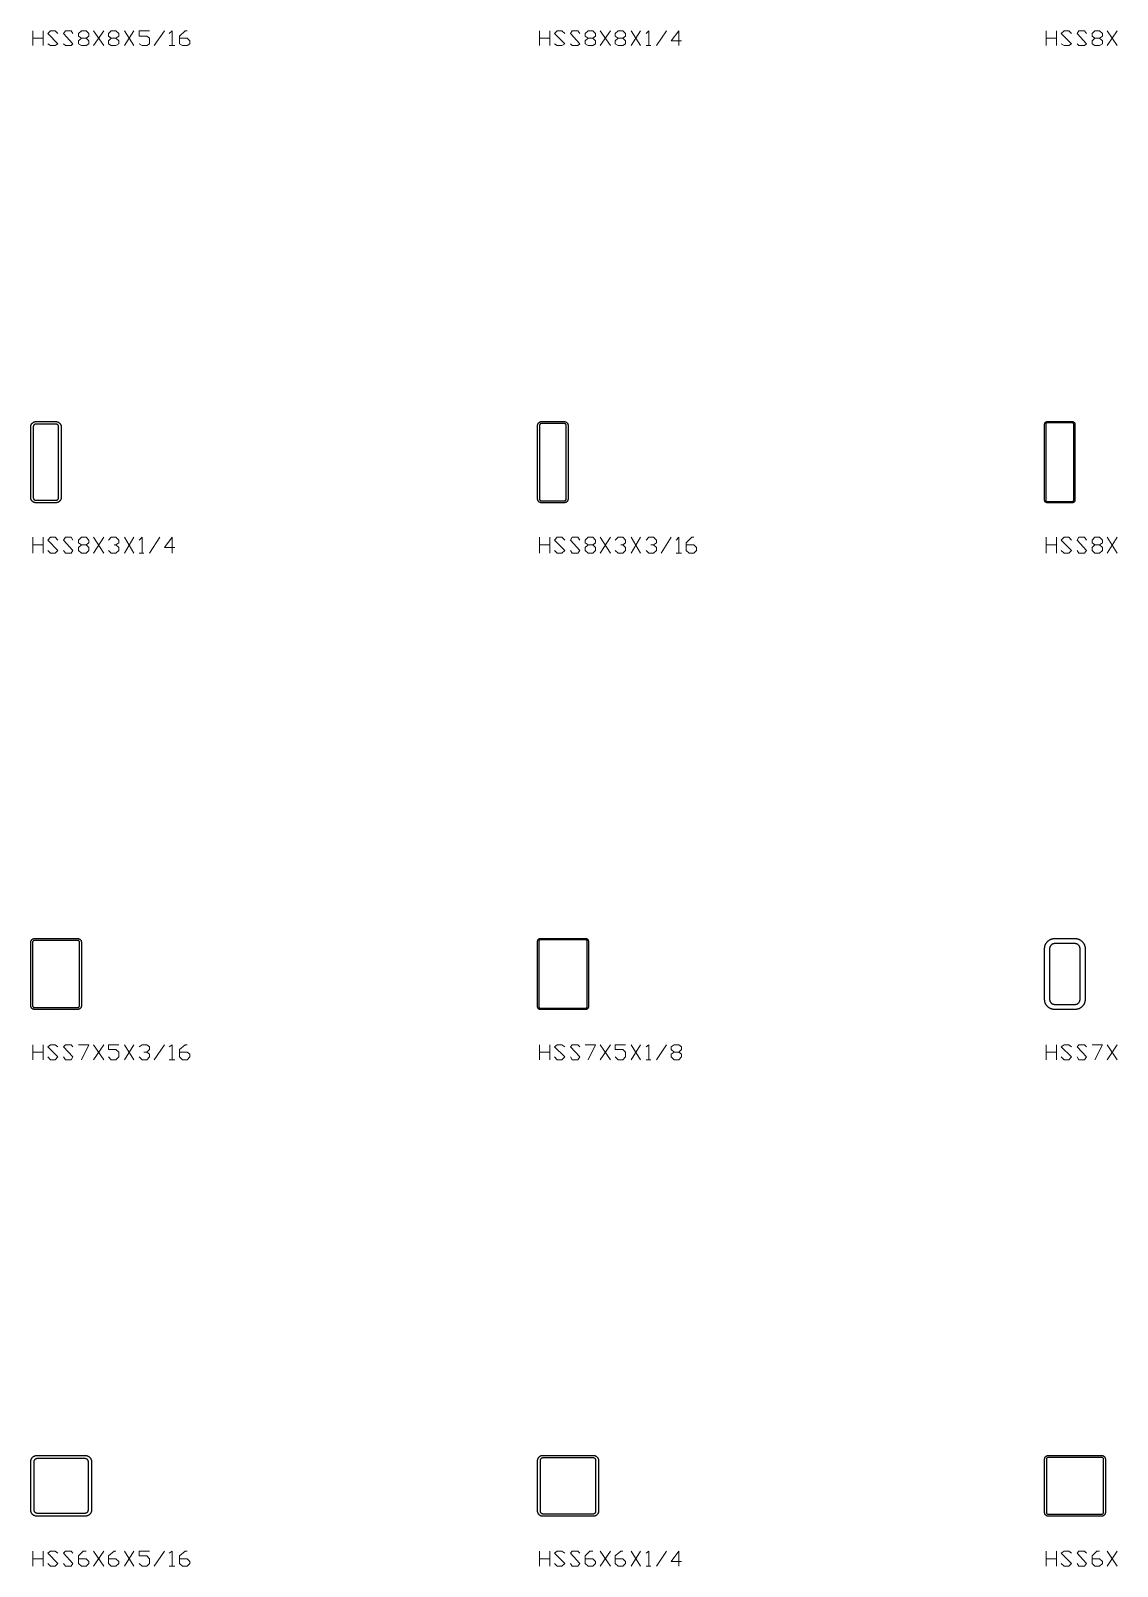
# Model space of a CAD drawing. Header units: inches. Extents: x 0 to 975, y -1305 to 34.
# Drawn here: x 0 to 107.2, y -954.9 to -803.4 of the extents above; entities that cross this region are included whole.
import ezdxf

# ---------------------------------------------------------------- set-up
doc = ezdxf.new("R2010")
doc.units = ezdxf.units.IN
doc.header["$MEASUREMENT"] = 0
doc.layers.add('AISC_STEEL', color=7, linetype='Continuous')

msp = doc.modelspace()

# ---------------------------------------------------------------- linework, layer by layer
at = {"color": 3, "lineweight": 0}
for p, q in [((0.2, -804.9), (0.2, -803.43)), ((0.2, -804.16), (1.22, -804.16)), ((1.22, -803.43), (1.22, -804.9)), ((6.19, -803.43), (7.21, -804.9)), ((6.19, -804.9), (7.21, -803.43)), ((9.24, -803.43), (10.16, -804.9)), ((9.24, -804.9), (10.16, -803.43)), ((12.19, -804.9), (13.2, -803.43)), ((50.18, -804.9), (50.18, -803.43)), ((50.18, -804.16), (51.2, -804.16)), ((51.2, -803.43), (51.2, -804.9)), ((56.18, -803.43), (57.19, -804.9)), ((56.18, -804.9), (57.19, -803.43)), ((59.22, -803.43), (60.14, -804.9)), ((59.22, -804.9), (60.14, -803.43)), ((61.71, -804.9), (62.72, -803.43)), ((100.16, -804.9), (100.16, -803.43)), ((100.16, -804.16), (101.18, -804.16)), ((101.18, -803.43), (101.18, -804.9)), ((106.16, -803.43), (107.17, -804.9)), ((106.16, -804.9), (107.17, -803.43)), ((13.66, -804.9), (14.22, -804.9)), ((60.69, -804.9), (61.16, -804.9)), ((0.2, -854.98), (0.2, -853.41)), ((0.2, -854.15), (1.22, -854.15)), ((1.22, -853.41), (1.22, -854.98)), ((6.19, -853.41), (7.21, -854.98)), ((6.19, -854.98), (7.21, -853.41)), ((9.24, -853.41), (10.16, -854.98)), ((9.24, -854.98), (10.16, -853.41)), ((11.73, -854.98), (12.74, -853.41)), ((50.18, -854.98), (50.18, -853.41)), ((50.18, -854.15), (51.2, -854.15)), ((51.2, -853.41), (51.2, -854.98)), ((56.18, -853.41), (57.19, -854.98)), ((56.18, -854.98), (57.19, -853.41)), ((59.22, -853.41), (60.14, -854.98)), ((59.22, -854.98), (60.14, -853.41)), ((62.17, -854.98), (63.18, -853.41)), ((100.16, -854.98), (100.16, -853.41)), ((100.16, -854.15), (101.18, -854.15)), ((101.18, -853.41), (101.18, -854.98)), ((106.16, -853.41), (107.17, -854.98)), ((106.16, -854.98), (107.17, -853.41)), ((10.71, -854.98), (11.17, -854.98)), ((63.65, -854.98), (64.2, -854.98)), ((0.2, -904.96), (0.2, -903.48)), ((0.2, -904.22), (1.22, -904.22)), ((1.22, -903.48), (1.22, -904.96)), ((6.19, -903.48), (7.21, -904.96)), ((6.19, -904.96), (7.21, -903.48)), ((9.24, -903.48), (10.16, -904.96)), ((9.24, -904.96), (10.16, -903.48)), ((12.19, -904.96), (13.2, -903.48)), ((50.18, -904.96), (50.18, -903.48)), ((50.18, -904.22), (51.2, -904.22)), ((51.2, -903.48), (51.2, -904.96)), ((56.18, -903.48), (57.19, -904.96)), ((56.18, -904.96), (57.19, -903.48)), ((59.22, -903.48), (60.14, -904.96)), ((59.22, -904.96), (60.14, -903.48)), ((61.71, -904.96), (62.72, -903.48)), ((100.16, -904.96), (100.16, -903.48)), ((100.16, -904.22), (101.18, -904.22)), ((101.18, -903.48), (101.18, -904.96)), ((106.16, -903.48), (107.17, -904.96)), ((106.16, -904.96), (107.17, -903.48)), ((13.66, -904.96), (14.22, -904.96)), ((60.69, -904.96), (61.16, -904.96)), ((0.2, -954.94), (0.2, -953.46)), ((0.2, -954.2), (1.22, -954.2)), ((1.22, -953.46), (1.22, -954.94)), ((6.19, -953.46), (7.21, -954.94)), ((6.19, -954.94), (7.21, -953.46)), ((9.24, -953.46), (10.16, -954.94)), ((9.24, -954.94), (10.16, -953.46)), ((12.19, -954.94), (13.2, -953.46)), ((50.18, -954.94), (50.18, -953.46)), ((50.18, -954.2), (51.2, -954.2)), ((51.2, -953.46), (51.2, -954.94)), ((56.18, -953.46), (57.19, -954.94)), ((56.18, -954.94), (57.19, -953.46)), ((59.22, -953.46), (60.14, -954.94)), ((59.22, -954.94), (60.14, -953.46)), ((61.71, -954.94), (62.72, -953.46)), ((100.16, -954.94), (100.16, -953.46)), ((100.16, -954.2), (101.18, -954.2)), ((101.18, -953.46), (101.18, -954.94)), ((106.16, -953.46), (107.17, -954.94)), ((106.16, -954.94), (107.17, -953.46)), ((13.66, -954.94), (14.22, -954.94)), ((60.69, -954.94), (61.16, -954.94))]:
    msp.add_line(p, q, dxfattribs=at)
for points in [[(1.68, -804.72), (1.95, -804.9), (2.41, -804.9), (2.69, -804.72), (1.68, -803.7), (1.95, -803.43), (2.41, -803.43), (2.69, -803.7)], [(3.24, -804.72), (3.43, -804.9), (3.98, -804.9), (4.17, -804.72), (3.24, -803.7), (3.43, -803.43), (3.98, -803.43), (4.17, -803.7)], [(5.46, -804.16), (5.73, -804.44), (5.73, -804.72), (5.46, -804.9), (5, -804.9), (4.72, -804.72), (4.72, -804.44), (5, -804.16), (5.46, -804.16), (5.73, -803.98), (5.73, -803.7), (5.46, -803.43), (5, -803.43), (4.72, -803.7), (4.72, -803.98), (5, -804.16)], [(8.41, -804.16), (8.68, -804.44), (8.68, -804.72), (8.41, -804.9), (7.95, -804.9), (7.67, -804.72), (7.67, -804.44), (7.95, -804.16), (8.41, -804.16), (8.68, -803.98), (8.68, -803.7), (8.41, -803.43), (7.95, -803.43), (7.67, -803.7), (7.67, -803.98), (7.95, -804.16)], [(10.71, -804.72), (10.99, -804.9), (11.45, -804.9), (11.73, -804.72), (11.73, -804.16), (11.45, -803.98), (10.71, -803.98), (10.71, -803.43), (11.73, -803.43)], [(13.66, -803.7), (13.94, -803.43), (13.94, -804.9)], [(14.68, -804.16), (15.42, -804.16), (15.69, -804.44), (15.69, -804.72), (15.42, -804.9), (14.96, -804.9), (14.68, -804.72), (14.68, -803.98), (15.23, -803.43), (15.42, -803.43)], [(51.66, -804.72), (51.93, -804.9), (52.4, -804.9), (52.67, -804.72), (51.66, -803.7), (51.93, -803.43), (52.4, -803.43), (52.67, -803.7)], [(53.23, -804.72), (53.41, -804.9), (53.96, -804.9), (54.15, -804.72), (53.23, -803.7), (53.41, -803.43), (53.96, -803.43), (54.15, -803.7)], [(55.44, -804.16), (55.72, -804.44), (55.72, -804.72), (55.44, -804.9), (54.98, -804.9), (54.7, -804.72), (54.7, -804.44), (54.98, -804.16), (55.44, -804.16), (55.72, -803.98), (55.72, -803.7), (55.44, -803.43), (54.98, -803.43), (54.7, -803.7), (54.7, -803.98), (54.98, -804.16)], [(58.39, -804.16), (58.67, -804.44), (58.67, -804.72), (58.39, -804.9), (57.93, -804.9), (57.65, -804.72), (57.65, -804.44), (57.93, -804.16), (58.39, -804.16), (58.67, -803.98), (58.67, -803.7), (58.39, -803.43), (57.93, -803.43), (57.65, -803.7), (57.65, -803.98), (57.93, -804.16)], [(60.69, -803.7), (60.97, -803.43), (60.97, -804.9)], [(64.2, -804.44), (63.18, -804.44), (63.92, -803.43), (63.92, -804.9)], [(101.64, -804.72), (101.92, -804.9), (102.38, -804.9), (102.65, -804.72), (101.64, -803.7), (101.92, -803.43), (102.38, -803.43), (102.65, -803.7)], [(103.21, -804.72), (103.39, -804.9), (103.94, -804.9), (104.13, -804.72), (103.21, -803.7), (103.39, -803.43), (103.94, -803.43), (104.13, -803.7)], [(105.42, -804.16), (105.7, -804.44), (105.7, -804.72), (105.42, -804.9), (104.96, -804.9), (104.68, -804.72), (104.68, -804.44), (104.96, -804.16), (105.42, -804.16), (105.7, -803.98), (105.7, -803.7), (105.42, -803.43), (104.96, -803.43), (104.68, -803.7), (104.68, -803.98), (104.96, -804.16)], [(1.68, -854.7), (1.95, -854.98), (2.41, -854.98), (2.69, -854.7), (1.68, -853.68), (1.95, -853.41), (2.41, -853.41), (2.69, -853.68)], [(3.24, -854.7), (3.43, -854.98), (3.98, -854.98), (4.17, -854.7), (3.24, -853.68), (3.43, -853.41), (3.98, -853.41), (4.17, -853.68)], [(5.46, -854.15), (5.73, -854.42), (5.73, -854.7), (5.46, -854.98), (5, -854.98), (4.72, -854.7), (4.72, -854.42), (5, -854.15), (5.46, -854.15), (5.73, -853.96), (5.73, -853.68), (5.46, -853.41), (5, -853.41), (4.72, -853.68), (4.72, -853.96), (5, -854.15)], [(7.67, -853.68), (7.95, -853.41), (8.41, -853.41), (8.68, -853.68), (8.68, -853.96), (8.41, -854.15), (8.22, -854.15)], [(8.41, -854.15), (8.68, -854.42), (8.68, -854.7), (8.41, -854.98), (7.95, -854.98), (7.67, -854.7)], [(10.71, -853.68), (10.99, -853.41), (10.99, -854.98)], [(14.22, -854.42), (13.2, -854.42), (13.94, -853.41), (13.94, -854.98)], [(51.66, -854.7), (51.93, -854.98), (52.4, -854.98), (52.67, -854.7), (51.66, -853.68), (51.93, -853.41), (52.4, -853.41), (52.67, -853.68)], [(53.23, -854.7), (53.41, -854.98), (53.96, -854.98), (54.15, -854.7), (53.23, -853.68), (53.41, -853.41), (53.96, -853.41), (54.15, -853.68)], [(55.44, -854.15), (55.72, -854.42), (55.72, -854.7), (55.44, -854.98), (54.98, -854.98), (54.7, -854.7), (54.7, -854.42), (54.98, -854.15), (55.44, -854.15), (55.72, -853.96), (55.72, -853.68), (55.44, -853.41), (54.98, -853.41), (54.7, -853.68), (54.7, -853.96), (54.98, -854.15)], [(57.65, -853.68), (57.93, -853.41), (58.39, -853.41), (58.67, -853.68), (58.67, -853.96), (58.39, -854.15), (58.2, -854.15)], [(58.39, -854.15), (58.67, -854.42), (58.67, -854.7), (58.39, -854.98), (57.93, -854.98), (57.65, -854.7)], [(60.69, -853.68), (60.97, -853.41), (61.43, -853.41), (61.71, -853.68), (61.71, -853.96), (61.43, -854.15), (61.16, -854.15)], [(61.43, -854.15), (61.71, -854.42), (61.71, -854.7), (61.43, -854.98), (60.97, -854.98), (60.69, -854.7)], [(63.65, -853.68), (63.92, -853.41), (63.92, -854.98)], [(64.66, -854.15), (65.4, -854.15), (65.67, -854.42), (65.67, -854.7), (65.4, -854.98), (64.94, -854.98), (64.66, -854.7), (64.66, -853.96), (65.21, -853.41), (65.4, -853.41)], [(101.64, -854.7), (101.92, -854.98), (102.38, -854.98), (102.65, -854.7), (101.64, -853.68), (101.92, -853.41), (102.38, -853.41), (102.65, -853.68)], [(103.21, -854.7), (103.39, -854.98), (103.94, -854.98), (104.13, -854.7), (103.21, -853.68), (103.39, -853.41), (103.94, -853.41), (104.13, -853.68)], [(105.42, -854.15), (105.7, -854.42), (105.7, -854.7), (105.42, -854.98), (104.96, -854.98), (104.68, -854.7), (104.68, -854.42), (104.96, -854.15), (105.42, -854.15), (105.7, -853.96), (105.7, -853.68), (105.42, -853.41), (104.96, -853.41), (104.68, -853.68), (104.68, -853.96), (104.96, -854.15)], [(1.68, -904.68), (1.95, -904.96), (2.41, -904.96), (2.69, -904.68), (1.68, -903.67), (1.95, -903.48), (2.41, -903.48), (2.69, -903.67)], [(3.24, -904.68), (3.43, -904.96), (3.98, -904.96), (4.17, -904.68), (3.24, -903.67), (3.43, -903.48), (3.98, -903.48), (4.17, -903.67)], [(4.72, -903.48), (5.73, -903.48), (5, -904.96)], [(7.67, -904.68), (7.95, -904.96), (8.41, -904.96), (8.68, -904.68), (8.68, -904.22), (8.41, -903.94), (7.67, -903.94), (7.67, -903.48), (8.68, -903.48)], [(10.71, -903.67), (10.99, -903.48), (11.45, -903.48), (11.73, -903.67), (11.73, -903.94), (11.45, -904.22), (11.17, -904.22)], [(11.45, -904.22), (11.73, -904.4), (11.73, -904.68), (11.45, -904.96), (10.99, -904.96), (10.71, -904.68)], [(13.66, -903.67), (13.94, -903.48), (13.94, -904.96)], [(14.68, -904.22), (15.42, -904.22), (15.69, -904.4), (15.69, -904.68), (15.42, -904.96), (14.96, -904.96), (14.68, -904.68), (14.68, -903.94), (15.23, -903.48), (15.42, -903.48)], [(51.66, -904.68), (51.93, -904.96), (52.4, -904.96), (52.67, -904.68), (51.66, -903.67), (51.93, -903.48), (52.4, -903.48), (52.67, -903.67)], [(53.23, -904.68), (53.41, -904.96), (53.96, -904.96), (54.15, -904.68), (53.23, -903.67), (53.41, -903.48), (53.96, -903.48), (54.15, -903.67)], [(54.7, -903.48), (55.72, -903.48), (54.98, -904.96)], [(57.65, -904.68), (57.93, -904.96), (58.39, -904.96), (58.67, -904.68), (58.67, -904.22), (58.39, -903.94), (57.65, -903.94), (57.65, -903.48), (58.67, -903.48)], [(60.69, -903.67), (60.97, -903.48), (60.97, -904.96)], [(63.92, -904.22), (64.2, -904.4), (64.2, -904.68), (63.92, -904.96), (63.46, -904.96), (63.18, -904.68), (63.18, -904.4), (63.46, -904.22), (63.92, -904.22), (64.2, -903.94), (64.2, -903.67), (63.92, -903.48), (63.46, -903.48), (63.18, -903.67), (63.18, -903.94), (63.46, -904.22)], [(101.64, -904.68), (101.92, -904.96), (102.38, -904.96), (102.65, -904.68), (101.64, -903.67), (101.92, -903.48), (102.38, -903.48), (102.65, -903.67)], [(103.21, -904.68), (103.39, -904.96), (103.94, -904.96), (104.13, -904.68), (103.21, -903.67), (103.39, -903.48), (103.94, -903.48), (104.13, -903.67)], [(104.68, -903.48), (105.7, -903.48), (104.96, -904.96)], [(1.68, -954.66), (1.95, -954.94), (2.41, -954.94), (2.69, -954.66), (1.68, -953.65), (1.95, -953.46), (2.41, -953.46), (2.69, -953.65)], [(3.24, -954.66), (3.43, -954.94), (3.98, -954.94), (4.17, -954.66), (3.24, -953.65), (3.43, -953.46), (3.98, -953.46), (4.17, -953.65)], [(4.72, -954.2), (5.46, -954.2), (5.73, -954.48), (5.73, -954.66), (5.46, -954.94), (5, -954.94), (4.72, -954.66), (4.72, -953.92), (5.18, -953.46), (5.46, -953.46)], [(7.67, -954.2), (8.41, -954.2), (8.68, -954.48), (8.68, -954.66), (8.41, -954.94), (7.95, -954.94), (7.67, -954.66), (7.67, -953.92), (8.22, -953.46), (8.41, -953.46)], [(10.71, -954.66), (10.99, -954.94), (11.45, -954.94), (11.73, -954.66), (11.73, -954.2), (11.45, -953.92), (10.71, -953.92), (10.71, -953.46), (11.73, -953.46)], [(13.66, -953.65), (13.94, -953.46), (13.94, -954.94)], [(14.68, -954.2), (15.42, -954.2), (15.69, -954.48), (15.69, -954.66), (15.42, -954.94), (14.96, -954.94), (14.68, -954.66), (14.68, -953.92), (15.23, -953.46), (15.42, -953.46)], [(51.66, -954.66), (51.93, -954.94), (52.4, -954.94), (52.67, -954.66), (51.66, -953.65), (51.93, -953.46), (52.4, -953.46), (52.67, -953.65)], [(53.23, -954.66), (53.41, -954.94), (53.96, -954.94), (54.15, -954.66), (53.23, -953.65), (53.41, -953.46), (53.96, -953.46), (54.15, -953.65)], [(54.7, -954.2), (55.44, -954.2), (55.72, -954.48), (55.72, -954.66), (55.44, -954.94), (54.98, -954.94), (54.7, -954.66), (54.7, -953.92), (55.16, -953.46), (55.44, -953.46)], [(57.65, -954.2), (58.39, -954.2), (58.67, -954.48), (58.67, -954.66), (58.39, -954.94), (57.93, -954.94), (57.65, -954.66), (57.65, -953.92), (58.2, -953.46), (58.39, -953.46)], [(60.69, -953.65), (60.97, -953.46), (60.97, -954.94)], [(64.2, -954.48), (63.18, -954.48), (63.92, -953.46), (63.92, -954.94)], [(101.64, -954.66), (101.92, -954.94), (102.38, -954.94), (102.65, -954.66), (101.64, -953.65), (101.92, -953.46), (102.38, -953.46), (102.65, -953.65)], [(103.21, -954.66), (103.39, -954.94), (103.94, -954.94), (104.13, -954.66), (103.21, -953.65), (103.39, -953.46), (103.94, -953.46), (104.13, -953.65)], [(104.68, -954.2), (105.42, -954.2), (105.7, -954.48), (105.7, -954.66), (105.42, -954.94), (104.96, -954.94), (104.68, -954.66), (104.68, -953.92), (105.14, -953.46), (105.42, -953.46)]]:
    msp.add_lwpolyline(points, dxfattribs=at)
at = {"layer": 'AISC_STEEL'}
for points in [[(2.5, -842), (2.53, -842), (2.56, -842), (2.59, -842.01), (2.62, -842.01), (2.64, -842.02), (2.67, -842.03), (2.7, -842.04), (2.72, -842.05), (2.75, -842.07), (2.77, -842.08), (2.8, -842.1), (2.82, -842.12), (2.84, -842.14), (2.86, -842.16), (2.88, -842.18), (2.9, -842.2), (2.92, -842.23), (2.93, -842.25), (2.95, -842.28), (2.96, -842.3), (2.97, -842.33), (2.98, -842.36), (2.99, -842.38), (2.99, -842.41), (3, -842.44), (3, -842.47), (3, -842.5), (3, -849.5), (3, -849.53), (3, -849.56), (2.99, -849.59), (2.99, -849.62), (2.98, -849.64), (2.97, -849.67), (2.96, -849.7), (2.95, -849.72), (2.93, -849.75), (2.92, -849.77), (2.9, -849.8), (2.88, -849.82), (2.86, -849.84), (2.84, -849.86), (2.82, -849.88), (2.8, -849.9), (2.77, -849.92), (2.75, -849.93), (2.72, -849.95), (2.7, -849.96), (2.67, -849.97), (2.64, -849.98), (2.62, -849.99), (2.59, -849.99), (2.56, -850), (2.53, -850), (2.5, -850), (0.5, -850), (0.47, -850), (0.44, -850), (0.41, -849.99), (0.38, -849.99), (0.36, -849.98), (0.33, -849.97), (0.3, -849.96), (0.28, -849.95), (0.25, -849.93), (0.23, -849.92), (0.2, -849.9), (0.18, -849.88), (0.16, -849.86), (0.14, -849.84), (0.12, -849.82), (0.1, -849.8), (0.08, -849.77), (0.07, -849.75), (0.05, -849.72), (0.04, -849.7), (0.03, -849.67), (0.02, -849.64), (0.01, -849.62), (0.01, -849.59), (0, -849.56), (0, -849.53), (0, -849.5), (0, -842.5), (0, -842.47), (0, -842.44), (0.01, -842.41), (0.01, -842.38), (0.02, -842.36), (0.03, -842.33), (0.04, -842.3), (0.05, -842.28), (0.07, -842.25), (0.08, -842.23), (0.1, -842.2), (0.12, -842.18), (0.14, -842.16), (0.16, -842.14), (0.18, -842.12), (0.2, -842.1), (0.23, -842.08), (0.25, -842.07), (0.28, -842.05), (0.3, -842.04), (0.33, -842.03), (0.36, -842.02), (0.38, -842.01), (0.41, -842.01), (0.44, -842), (0.47, -842), (0.5, -842)], [(0.5, -842.25), (0.47, -842.25), (0.44, -842.26), (0.42, -842.26), (0.39, -842.27), (0.37, -842.29), (0.34, -842.3), (0.32, -842.32), (0.3, -842.34), (0.29, -842.37), (0.27, -842.39), (0.26, -842.42), (0.26, -842.44), (0.25, -842.47), (0.25, -842.5), (0.25, -849.5), (0.25, -849.53), (0.26, -849.56), (0.26, -849.58), (0.27, -849.61), (0.29, -849.63), (0.3, -849.66), (0.32, -849.68), (0.34, -849.7), (0.37, -849.71), (0.39, -849.73), (0.42, -849.74), (0.44, -849.74), (0.47, -849.75), (0.5, -849.75), (2.5, -849.75), (2.53, -849.75), (2.56, -849.74), (2.58, -849.74), (2.61, -849.73), (2.63, -849.71), (2.66, -849.7), (2.68, -849.68), (2.7, -849.66), (2.71, -849.63), (2.73, -849.61), (2.74, -849.58), (2.74, -849.56), (2.75, -849.53), (2.75, -849.5), (2.75, -842.5), (2.75, -842.47), (2.74, -842.44), (2.74, -842.42), (2.73, -842.39), (2.71, -842.37), (2.7, -842.34), (2.68, -842.32), (2.66, -842.3), (2.63, -842.29), (2.61, -842.27), (2.58, -842.26), (2.56, -842.26), (2.53, -842.25), (2.5, -842.25)], [(52.62, -842), (52.65, -842), (52.68, -842), (52.71, -842.01), (52.74, -842.02), (52.77, -842.03), (52.8, -842.04), (52.82, -842.06), (52.85, -842.07), (52.87, -842.09), (52.89, -842.11), (52.91, -842.13), (52.93, -842.15), (52.94, -842.18), (52.96, -842.2), (52.97, -842.23), (52.98, -842.26), (52.99, -842.29), (53, -842.32), (53, -842.35), (53, -842.38), (53, -849.62), (53, -849.65), (53, -849.68), (52.99, -849.71), (52.98, -849.74), (52.97, -849.77), (52.96, -849.8), (52.94, -849.82), (52.93, -849.85), (52.91, -849.87), (52.89, -849.89), (52.87, -849.91), (52.85, -849.93), (52.82, -849.94), (52.8, -849.96), (52.77, -849.97), (52.74, -849.98), (52.71, -849.99), (52.68, -850), (52.65, -850), (52.62, -850), (50.38, -850), (50.35, -850), (50.32, -850), (50.29, -849.99), (50.26, -849.98), (50.23, -849.97), (50.2, -849.96), (50.18, -849.94), (50.15, -849.93), (50.13, -849.91), (50.11, -849.89), (50.09, -849.87), (50.07, -849.85), (50.06, -849.82), (50.04, -849.8), (50.03, -849.77), (50.02, -849.74), (50.01, -849.71), (50, -849.68), (50, -849.65), (50, -849.62), (50, -842.38), (50, -842.35), (50, -842.32), (50.01, -842.29), (50.02, -842.26), (50.03, -842.23), (50.04, -842.2), (50.06, -842.18), (50.07, -842.15), (50.09, -842.13), (50.11, -842.11), (50.13, -842.09), (50.15, -842.07), (50.18, -842.06), (50.2, -842.04), (50.23, -842.03), (50.26, -842.02), (50.29, -842.01), (50.32, -842), (50.35, -842), (50.38, -842)], [(50.38, -842.19), (50.35, -842.19), (50.33, -842.19), (50.3, -842.2), (50.28, -842.21), (50.26, -842.23), (50.24, -842.24), (50.23, -842.26), (50.21, -842.28), (50.2, -842.3), (50.19, -842.33), (50.19, -842.35), (50.19, -842.38), (50.19, -849.62), (50.19, -849.65), (50.19, -849.67), (50.2, -849.7), (50.21, -849.72), (50.23, -849.74), (50.24, -849.76), (50.26, -849.77), (50.28, -849.79), (50.3, -849.8), (50.33, -849.81), (50.35, -849.81), (50.38, -849.81), (52.62, -849.81), (52.65, -849.81), (52.67, -849.81), (52.7, -849.8), (52.72, -849.79), (52.74, -849.77), (52.76, -849.76), (52.77, -849.74), (52.79, -849.72), (52.8, -849.7), (52.81, -849.67), (52.81, -849.65), (52.81, -849.62), (52.81, -842.38), (52.81, -842.35), (52.81, -842.33), (52.8, -842.3), (52.79, -842.28), (52.77, -842.26), (52.76, -842.24), (52.74, -842.23), (52.72, -842.21), (52.7, -842.2), (52.67, -842.19), (52.65, -842.19), (52.62, -842.19)], [(102.75, -842), (102.78, -842), (102.81, -842.01), (102.83, -842.01), (102.86, -842.02), (102.88, -842.04), (102.91, -842.05), (102.93, -842.07), (102.95, -842.09), (102.96, -842.12), (102.98, -842.14), (102.99, -842.17), (102.99, -842.19), (103, -842.22), (103, -842.25), (103, -849.75), (103, -849.78), (102.99, -849.81), (102.99, -849.83), (102.98, -849.86), (102.96, -849.88), (102.95, -849.91), (102.93, -849.93), (102.91, -849.95), (102.88, -849.96), (102.86, -849.98), (102.83, -849.99), (102.81, -849.99), (102.78, -850), (102.75, -850), (100.25, -850), (100.22, -850), (100.19, -849.99), (100.17, -849.99), (100.14, -849.98), (100.12, -849.96), (100.09, -849.95), (100.07, -849.93), (100.05, -849.91), (100.04, -849.88), (100.02, -849.86), (100.01, -849.83), (100.01, -849.81), (100, -849.78), (100, -849.75), (100, -842.25), (100, -842.22), (100.01, -842.19), (100.01, -842.17), (100.02, -842.14), (100.04, -842.12), (100.05, -842.09), (100.07, -842.07), (100.09, -842.05), (100.12, -842.04), (100.14, -842.02), (100.17, -842.01), (100.19, -842.01), (100.22, -842), (100.25, -842)], [(100.25, -842.12), (100.23, -842.13), (100.22, -842.13), (100.2, -842.13), (100.19, -842.14), (100.17, -842.15), (100.16, -842.16), (100.15, -842.17), (100.14, -842.19), (100.13, -842.2), (100.13, -842.22), (100.13, -842.23), (100.12, -842.25), (100.12, -849.75), (100.13, -849.77), (100.13, -849.78), (100.13, -849.8), (100.14, -849.81), (100.15, -849.83), (100.16, -849.84), (100.17, -849.85), (100.19, -849.86), (100.2, -849.87), (100.22, -849.87), (100.23, -849.87), (100.25, -849.88), (102.75, -849.88), (102.77, -849.87), (102.78, -849.87), (102.8, -849.87), (102.81, -849.86), (102.83, -849.85), (102.84, -849.84), (102.85, -849.83), (102.86, -849.81), (102.87, -849.8), (102.87, -849.78), (102.87, -849.77), (102.88, -849.75), (102.88, -842.25), (102.87, -842.23), (102.87, -842.22), (102.87, -842.2), (102.86, -842.19), (102.85, -842.17), (102.84, -842.16), (102.83, -842.15), (102.81, -842.14), (102.8, -842.13), (102.78, -842.13), (102.77, -842.13), (102.75, -842.12)], [(4.62, -893), (4.65, -893), (4.68, -893), (4.71, -893.01), (4.74, -893.02), (4.77, -893.03), (4.8, -893.04), (4.82, -893.06), (4.85, -893.07), (4.87, -893.09), (4.89, -893.11), (4.91, -893.13), (4.93, -893.15), (4.94, -893.18), (4.96, -893.2), (4.97, -893.23), (4.98, -893.26), (4.99, -893.29), (5, -893.32), (5, -893.35), (5, -893.38), (5, -899.62), (5, -899.65), (5, -899.68), (4.99, -899.71), (4.98, -899.74), (4.97, -899.77), (4.96, -899.8), (4.94, -899.82), (4.93, -899.85), (4.91, -899.87), (4.89, -899.89), (4.87, -899.91), (4.85, -899.93), (4.82, -899.94), (4.8, -899.96), (4.77, -899.97), (4.74, -899.98), (4.71, -899.99), (4.68, -900), (4.65, -900), (4.62, -900), (0.38, -900), (0.35, -900), (0.32, -900), (0.29, -899.99), (0.26, -899.98), (0.23, -899.97), (0.2, -899.96), (0.18, -899.94), (0.15, -899.93), (0.13, -899.91), (0.11, -899.89), (0.09, -899.87), (0.07, -899.85), (0.06, -899.82), (0.04, -899.8), (0.03, -899.77), (0.02, -899.74), (0.01, -899.71), (0, -899.68), (0, -899.65), (0, -899.62), (0, -893.38), (0, -893.35), (0, -893.32), (0.01, -893.29), (0.02, -893.26), (0.03, -893.23), (0.04, -893.2), (0.06, -893.18), (0.07, -893.15), (0.09, -893.13), (0.11, -893.11), (0.13, -893.09), (0.15, -893.07), (0.18, -893.06), (0.2, -893.04), (0.23, -893.03), (0.26, -893.02), (0.29, -893.01), (0.32, -893), (0.35, -893), (0.38, -893)], [(0.38, -893.19), (0.35, -893.19), (0.33, -893.19), (0.3, -893.2), (0.28, -893.21), (0.26, -893.23), (0.24, -893.24), (0.23, -893.26), (0.21, -893.28), (0.2, -893.3), (0.19, -893.33), (0.19, -893.35), (0.19, -893.38), (0.19, -899.62), (0.19, -899.65), (0.19, -899.67), (0.2, -899.7), (0.21, -899.72), (0.23, -899.74), (0.24, -899.76), (0.26, -899.77), (0.28, -899.79), (0.3, -899.8), (0.33, -899.81), (0.35, -899.81), (0.38, -899.81), (4.62, -899.81), (4.65, -899.81), (4.67, -899.81), (4.7, -899.8), (4.72, -899.79), (4.74, -899.77), (4.76, -899.76), (4.77, -899.74), (4.79, -899.72), (4.8, -899.7), (4.81, -899.67), (4.81, -899.65), (4.81, -899.62), (4.81, -893.38), (4.81, -893.35), (4.81, -893.33), (4.8, -893.3), (4.79, -893.28), (4.77, -893.26), (4.76, -893.24), (4.74, -893.23), (4.72, -893.21), (4.7, -893.2), (4.67, -893.19), (4.65, -893.19), (4.62, -893.19)], [(54.75, -893), (54.78, -893), (54.81, -893.01), (54.83, -893.01), (54.86, -893.02), (54.88, -893.04), (54.91, -893.05), (54.93, -893.07), (54.95, -893.09), (54.96, -893.12), (54.98, -893.14), (54.99, -893.17), (54.99, -893.19), (55, -893.22), (55, -893.25), (55, -899.75), (55, -899.78), (54.99, -899.81), (54.99, -899.83), (54.98, -899.86), (54.96, -899.88), (54.95, -899.91), (54.93, -899.93), (54.91, -899.95), (54.88, -899.96), (54.86, -899.98), (54.83, -899.99), (54.81, -899.99), (54.78, -900), (54.75, -900), (50.25, -900), (50.22, -900), (50.19, -899.99), (50.17, -899.99), (50.14, -899.98), (50.12, -899.96), (50.09, -899.95), (50.07, -899.93), (50.05, -899.91), (50.04, -899.88), (50.02, -899.86), (50.01, -899.83), (50.01, -899.81), (50, -899.78), (50, -899.75), (50, -893.25), (50, -893.22), (50.01, -893.19), (50.01, -893.17), (50.02, -893.14), (50.04, -893.12), (50.05, -893.09), (50.07, -893.07), (50.09, -893.05), (50.12, -893.04), (50.14, -893.02), (50.17, -893.01), (50.19, -893.01), (50.22, -893), (50.25, -893)], [(50.25, -893.12), (50.23, -893.13), (50.22, -893.13), (50.2, -893.13), (50.19, -893.14), (50.17, -893.15), (50.16, -893.16), (50.15, -893.17), (50.14, -893.19), (50.13, -893.2), (50.13, -893.22), (50.13, -893.23), (50.12, -893.25), (50.12, -899.75), (50.13, -899.77), (50.13, -899.78), (50.13, -899.8), (50.14, -899.81), (50.15, -899.83), (50.16, -899.84), (50.17, -899.85), (50.19, -899.86), (50.2, -899.87), (50.22, -899.87), (50.23, -899.87), (50.25, -899.88), (54.75, -899.88), (54.77, -899.87), (54.78, -899.87), (54.8, -899.87), (54.81, -899.86), (54.83, -899.85), (54.84, -899.84), (54.85, -899.83), (54.86, -899.81), (54.87, -899.8), (54.87, -899.78), (54.87, -899.77), (54.88, -899.75), (54.88, -893.25), (54.87, -893.23), (54.87, -893.22), (54.87, -893.2), (54.86, -893.19), (54.85, -893.17), (54.84, -893.16), (54.83, -893.15), (54.81, -893.14), (54.8, -893.13), (54.78, -893.13), (54.77, -893.13), (54.75, -893.12)], [(103, -893), (103.03, -893), (103.06, -893), (103.09, -893), (103.12, -893.01), (103.15, -893.01), (103.18, -893.02), (103.21, -893.02), (103.23, -893.03), (103.26, -893.04), (103.29, -893.04), (103.32, -893.05), (103.35, -893.06), (103.38, -893.07), (103.4, -893.08), (103.43, -893.1), (103.46, -893.11), (103.48, -893.12), (103.51, -893.14), (103.53, -893.15), (103.56, -893.17), (103.58, -893.19), (103.61, -893.21), (103.63, -893.22), (103.65, -893.24), (103.67, -893.26), (103.7, -893.28), (103.72, -893.3), (103.74, -893.33), (103.76, -893.35), (103.78, -893.37), (103.79, -893.39), (103.81, -893.42), (103.83, -893.44), (103.85, -893.47), (103.86, -893.49), (103.88, -893.52), (103.89, -893.54), (103.9, -893.57), (103.92, -893.6), (103.93, -893.62), (103.94, -893.65), (103.95, -893.68), (103.96, -893.71), (103.96, -893.74), (103.97, -893.77), (103.98, -893.79), (103.98, -893.82), (103.99, -893.85), (103.99, -893.88), (104, -893.91), (104, -893.94), (104, -893.97), (104, -894), (104, -899), (104, -899.03), (104, -899.06), (104, -899.09), (103.99, -899.12), (103.99, -899.15), (103.98, -899.18), (103.98, -899.21), (103.97, -899.23), (103.96, -899.26), (103.96, -899.29), (103.95, -899.32), (103.94, -899.35), (103.93, -899.38), (103.92, -899.4), (103.9, -899.43), (103.89, -899.46), (103.88, -899.48), (103.86, -899.51), (103.85, -899.53), (103.83, -899.56), (103.81, -899.58), (103.79, -899.61), (103.78, -899.63), (103.76, -899.65), (103.74, -899.67), (103.72, -899.7), (103.7, -899.72), (103.67, -899.74), (103.65, -899.76), (103.63, -899.78), (103.61, -899.79), (103.58, -899.81), (103.56, -899.83), (103.53, -899.85), (103.51, -899.86), (103.48, -899.88), (103.46, -899.89), (103.43, -899.9), (103.4, -899.92), (103.38, -899.93), (103.35, -899.94), (103.32, -899.95), (103.29, -899.96), (103.26, -899.96), (103.23, -899.97), (103.21, -899.98), (103.18, -899.98), (103.15, -899.99), (103.12, -899.99), (103.09, -900), (103.06, -900), (103.03, -900), (103, -900), (101, -900), (100.97, -900), (100.94, -900), (100.91, -900), (100.88, -899.99), (100.85, -899.99), (100.82, -899.98), (100.79, -899.98), (100.77, -899.97), (100.74, -899.96), (100.71, -899.96), (100.68, -899.95), (100.65, -899.94), (100.62, -899.93), (100.6, -899.92), (100.57, -899.9), (100.54, -899.89), (100.52, -899.88), (100.49, -899.86), (100.47, -899.85), (100.44, -899.83), (100.42, -899.81), (100.39, -899.79), (100.37, -899.78), (100.35, -899.76), (100.33, -899.74), (100.3, -899.72), (100.28, -899.7), (100.26, -899.67), (100.24, -899.65), (100.22, -899.63), (100.21, -899.61), (100.19, -899.58), (100.17, -899.56), (100.15, -899.53), (100.14, -899.51), (100.12, -899.48), (100.11, -899.46), (100.1, -899.43), (100.08, -899.4), (100.07, -899.38), (100.06, -899.35), (100.05, -899.32), (100.04, -899.29), (100.04, -899.26), (100.03, -899.23), (100.02, -899.21), (100.02, -899.18), (100.01, -899.15), (100.01, -899.12), (100, -899.09), (100, -899.06), (100, -899.03), (100, -899), (100, -894), (100, -893.97), (100, -893.94), (100, -893.91), (100.01, -893.88), (100.01, -893.85), (100.02, -893.82), (100.02, -893.79), (100.03, -893.77), (100.04, -893.74), (100.04, -893.71), (100.05, -893.68), (100.06, -893.65), (100.07, -893.62), (100.08, -893.6), (100.1, -893.57), (100.11, -893.54), (100.12, -893.52), (100.14, -893.49), (100.15, -893.47), (100.17, -893.44), (100.19, -893.42), (100.21, -893.39), (100.22, -893.37), (100.24, -893.35), (100.26, -893.33), (100.28, -893.3), (100.3, -893.28), (100.33, -893.26), (100.35, -893.24), (100.37, -893.22), (100.39, -893.21), (100.42, -893.19), (100.44, -893.17), (100.47, -893.15), (100.49, -893.14), (100.52, -893.12), (100.54, -893.11), (100.57, -893.1), (100.6, -893.08), (100.62, -893.07), (100.65, -893.06), (100.68, -893.05), (100.71, -893.04), (100.74, -893.04), (100.77, -893.03), (100.79, -893.02), (100.82, -893.02), (100.85, -893.01), (100.88, -893.01), (100.91, -893), (100.94, -893), (100.97, -893), (101, -893)], [(101, -893.5), (100.97, -893.5), (100.94, -893.5), (100.91, -893.51), (100.88, -893.51), (100.86, -893.52), (100.83, -893.53), (100.8, -893.54), (100.78, -893.55), (100.75, -893.57), (100.73, -893.58), (100.7, -893.6), (100.68, -893.62), (100.66, -893.64), (100.64, -893.66), (100.62, -893.68), (100.6, -893.7), (100.58, -893.73), (100.57, -893.75), (100.55, -893.78), (100.54, -893.8), (100.53, -893.83), (100.52, -893.86), (100.51, -893.88), (100.51, -893.91), (100.5, -893.94), (100.5, -893.97), (100.5, -894), (100.5, -899), (100.5, -899.03), (100.5, -899.06), (100.51, -899.09), (100.51, -899.12), (100.52, -899.14), (100.53, -899.17), (100.54, -899.2), (100.55, -899.22), (100.57, -899.25), (100.58, -899.27), (100.6, -899.3), (100.62, -899.32), (100.64, -899.34), (100.66, -899.36), (100.68, -899.38), (100.7, -899.4), (100.73, -899.42), (100.75, -899.43), (100.78, -899.45), (100.8, -899.46), (100.83, -899.47), (100.86, -899.48), (100.88, -899.49), (100.91, -899.49), (100.94, -899.5), (100.97, -899.5), (101, -899.5), (103, -899.5), (103.03, -899.5), (103.06, -899.5), (103.09, -899.49), (103.12, -899.49), (103.14, -899.48), (103.17, -899.47), (103.2, -899.46), (103.22, -899.45), (103.25, -899.43), (103.27, -899.42), (103.3, -899.4), (103.32, -899.38), (103.34, -899.36), (103.36, -899.34), (103.38, -899.32), (103.4, -899.3), (103.42, -899.27), (103.43, -899.25), (103.45, -899.22), (103.46, -899.2), (103.47, -899.17), (103.48, -899.14), (103.49, -899.12), (103.49, -899.09), (103.5, -899.06), (103.5, -899.03), (103.5, -899), (103.5, -894), (103.5, -893.97), (103.5, -893.94), (103.49, -893.91), (103.49, -893.88), (103.48, -893.86), (103.47, -893.83), (103.46, -893.8), (103.45, -893.78), (103.43, -893.75), (103.42, -893.73), (103.4, -893.7), (103.38, -893.68), (103.36, -893.66), (103.34, -893.64), (103.32, -893.62), (103.3, -893.6), (103.27, -893.58), (103.25, -893.57), (103.22, -893.55), (103.2, -893.54), (103.17, -893.53), (103.14, -893.52), (103.12, -893.51), (103.09, -893.51), (103.06, -893.5), (103.03, -893.5), (103, -893.5)], [(5.38, -944), (5.4, -944), (5.43, -944), (5.46, -944.01), (5.49, -944.01), (5.52, -944.02), (5.55, -944.03), (5.58, -944.03), (5.61, -944.04), (5.63, -944.06), (5.66, -944.07), (5.69, -944.08), (5.71, -944.1), (5.74, -944.12), (5.76, -944.13), (5.78, -944.15), (5.81, -944.17), (5.83, -944.19), (5.85, -944.22), (5.87, -944.24), (5.88, -944.26), (5.9, -944.29), (5.92, -944.31), (5.93, -944.34), (5.94, -944.37), (5.96, -944.39), (5.97, -944.42), (5.97, -944.45), (5.98, -944.48), (5.99, -944.51), (5.99, -944.54), (6, -944.57), (6, -944.6), (6, -944.62), (6, -949.38), (6, -949.4), (6, -949.43), (5.99, -949.46), (5.99, -949.49), (5.98, -949.52), (5.97, -949.55), (5.97, -949.58), (5.96, -949.61), (5.94, -949.63), (5.93, -949.66), (5.92, -949.69), (5.9, -949.71), (5.88, -949.74), (5.87, -949.76), (5.85, -949.78), (5.83, -949.81), (5.81, -949.83), (5.78, -949.85), (5.76, -949.87), (5.74, -949.88), (5.71, -949.9), (5.69, -949.92), (5.66, -949.93), (5.63, -949.94), (5.61, -949.96), (5.58, -949.97), (5.55, -949.97), (5.52, -949.98), (5.49, -949.99), (5.46, -949.99), (5.43, -950), (5.4, -950), (5.38, -950), (0.62, -950), (0.6, -950), (0.57, -950), (0.54, -949.99), (0.51, -949.99), (0.48, -949.98), (0.45, -949.97), (0.42, -949.97), (0.39, -949.96), (0.37, -949.94), (0.34, -949.93), (0.31, -949.92), (0.29, -949.9), (0.26, -949.88), (0.24, -949.87), (0.22, -949.85), (0.19, -949.83), (0.17, -949.81), (0.15, -949.78), (0.13, -949.76), (0.12, -949.74), (0.1, -949.71), (0.08, -949.69), (0.07, -949.66), (0.06, -949.63), (0.04, -949.61), (0.03, -949.58), (0.03, -949.55), (0.02, -949.52), (0.01, -949.49), (0.01, -949.46), (0, -949.43), (0, -949.4), (0, -949.38), (0, -944.62), (0, -944.6), (0, -944.57), (0.01, -944.54), (0.01, -944.51), (0.02, -944.48), (0.03, -944.45), (0.03, -944.42), (0.04, -944.39), (0.06, -944.37), (0.07, -944.34), (0.08, -944.31), (0.1, -944.29), (0.12, -944.26), (0.13, -944.24), (0.15, -944.22), (0.17, -944.19), (0.19, -944.17), (0.22, -944.15), (0.24, -944.13), (0.26, -944.12), (0.29, -944.1), (0.31, -944.08), (0.34, -944.07), (0.37, -944.06), (0.39, -944.04), (0.42, -944.03), (0.45, -944.03), (0.48, -944.02), (0.51, -944.01), (0.54, -944.01), (0.57, -944), (0.6, -944), (0.62, -944)], [(0.62, -944.31), (0.6, -944.31), (0.57, -944.32), (0.54, -944.32), (0.51, -944.33), (0.49, -944.35), (0.46, -944.36), (0.44, -944.38), (0.41, -944.39), (0.39, -944.41), (0.38, -944.44), (0.36, -944.46), (0.35, -944.49), (0.33, -944.51), (0.32, -944.54), (0.32, -944.57), (0.31, -944.6), (0.31, -944.62), (0.31, -949.38), (0.31, -949.4), (0.32, -949.43), (0.32, -949.46), (0.33, -949.49), (0.35, -949.51), (0.36, -949.54), (0.38, -949.56), (0.39, -949.59), (0.41, -949.61), (0.44, -949.62), (0.46, -949.64), (0.49, -949.65), (0.51, -949.67), (0.54, -949.68), (0.57, -949.68), (0.6, -949.69), (0.62, -949.69), (5.38, -949.69), (5.4, -949.69), (5.43, -949.68), (5.46, -949.68), (5.49, -949.67), (5.51, -949.65), (5.54, -949.64), (5.56, -949.62), (5.59, -949.61), (5.61, -949.59), (5.62, -949.56), (5.64, -949.54), (5.65, -949.51), (5.67, -949.49), (5.68, -949.46), (5.68, -949.43), (5.69, -949.4), (5.69, -949.38), (5.69, -944.62), (5.69, -944.6), (5.68, -944.57), (5.68, -944.54), (5.67, -944.51), (5.65, -944.49), (5.64, -944.46), (5.62, -944.44), (5.61, -944.41), (5.59, -944.39), (5.56, -944.38), (5.54, -944.36), (5.51, -944.35), (5.49, -944.33), (5.46, -944.32), (5.43, -944.32), (5.4, -944.31), (5.38, -944.31)], [(55.5, -944), (55.53, -944), (55.56, -944), (55.59, -944.01), (55.62, -944.01), (55.64, -944.02), (55.67, -944.03), (55.7, -944.04), (55.72, -944.05), (55.75, -944.07), (55.77, -944.08), (55.8, -944.1), (55.82, -944.12), (55.84, -944.14), (55.86, -944.16), (55.88, -944.18), (55.9, -944.2), (55.92, -944.23), (55.93, -944.25), (55.95, -944.28), (55.96, -944.3), (55.97, -944.33), (55.98, -944.36), (55.99, -944.38), (55.99, -944.41), (56, -944.44), (56, -944.47), (56, -944.5), (56, -949.5), (56, -949.53), (56, -949.56), (55.99, -949.59), (55.99, -949.62), (55.98, -949.64), (55.97, -949.67), (55.96, -949.7), (55.95, -949.72), (55.93, -949.75), (55.92, -949.77), (55.9, -949.8), (55.88, -949.82), (55.86, -949.84), (55.84, -949.86), (55.82, -949.88), (55.8, -949.9), (55.77, -949.92), (55.75, -949.93), (55.72, -949.95), (55.7, -949.96), (55.67, -949.97), (55.64, -949.98), (55.62, -949.99), (55.59, -949.99), (55.56, -950), (55.53, -950), (55.5, -950), (50.5, -950), (50.47, -950), (50.44, -950), (50.41, -949.99), (50.38, -949.99), (50.36, -949.98), (50.33, -949.97), (50.3, -949.96), (50.28, -949.95), (50.25, -949.93), (50.23, -949.92), (50.2, -949.9), (50.18, -949.88), (50.16, -949.86), (50.14, -949.84), (50.12, -949.82), (50.1, -949.8), (50.08, -949.77), (50.07, -949.75), (50.05, -949.72), (50.04, -949.7), (50.03, -949.67), (50.02, -949.64), (50.01, -949.62), (50.01, -949.59), (50, -949.56), (50, -949.53), (50, -949.5), (50, -944.5), (50, -944.47), (50, -944.44), (50.01, -944.41), (50.01, -944.38), (50.02, -944.36), (50.03, -944.33), (50.04, -944.3), (50.05, -944.28), (50.07, -944.25), (50.08, -944.23), (50.1, -944.2), (50.12, -944.18), (50.14, -944.16), (50.16, -944.14), (50.18, -944.12), (50.2, -944.1), (50.23, -944.08), (50.25, -944.07), (50.28, -944.05), (50.3, -944.04), (50.33, -944.03), (50.36, -944.02), (50.38, -944.01), (50.41, -944.01), (50.44, -944), (50.47, -944), (50.5, -944)], [(50.5, -944.25), (50.47, -944.25), (50.44, -944.26), (50.42, -944.26), (50.39, -944.27), (50.37, -944.29), (50.34, -944.3), (50.32, -944.32), (50.3, -944.34), (50.29, -944.37), (50.27, -944.39), (50.26, -944.42), (50.26, -944.44), (50.25, -944.47), (50.25, -944.5), (50.25, -949.5), (50.25, -949.53), (50.26, -949.56), (50.26, -949.58), (50.27, -949.61), (50.29, -949.63), (50.3, -949.66), (50.32, -949.68), (50.34, -949.7), (50.37, -949.71), (50.39, -949.73), (50.42, -949.74), (50.44, -949.74), (50.47, -949.75), (50.5, -949.75), (55.5, -949.75), (55.53, -949.75), (55.56, -949.74), (55.58, -949.74), (55.61, -949.73), (55.63, -949.71), (55.66, -949.7), (55.68, -949.68), (55.7, -949.66), (55.71, -949.63), (55.73, -949.61), (55.74, -949.58), (55.74, -949.56), (55.75, -949.53), (55.75, -949.5), (55.75, -944.5), (55.75, -944.47), (55.74, -944.44), (55.74, -944.42), (55.73, -944.39), (55.71, -944.37), (55.7, -944.34), (55.68, -944.32), (55.66, -944.3), (55.63, -944.29), (55.61, -944.27), (55.58, -944.26), (55.56, -944.26), (55.53, -944.25), (55.5, -944.25)], [(105.62, -944), (105.65, -944), (105.68, -944), (105.71, -944.01), (105.74, -944.02), (105.77, -944.03), (105.8, -944.04), (105.82, -944.06), (105.85, -944.07), (105.87, -944.09), (105.89, -944.11), (105.91, -944.13), (105.93, -944.15), (105.94, -944.18), (105.96, -944.2), (105.97, -944.23), (105.98, -944.26), (105.99, -944.29), (106, -944.32), (106, -944.35), (106, -944.38), (106, -949.62), (106, -949.65), (106, -949.68), (105.99, -949.71), (105.98, -949.74), (105.97, -949.77), (105.96, -949.8), (105.94, -949.82), (105.93, -949.85), (105.91, -949.87), (105.89, -949.89), (105.87, -949.91), (105.85, -949.93), (105.82, -949.94), (105.8, -949.96), (105.77, -949.97), (105.74, -949.98), (105.71, -949.99), (105.68, -950), (105.65, -950), (105.62, -950), (100.38, -950), (100.35, -950), (100.32, -950), (100.29, -949.99), (100.26, -949.98), (100.23, -949.97), (100.2, -949.96), (100.18, -949.94), (100.15, -949.93), (100.13, -949.91), (100.11, -949.89), (100.09, -949.87), (100.07, -949.85), (100.06, -949.82), (100.04, -949.8), (100.03, -949.77), (100.02, -949.74), (100.01, -949.71), (100, -949.68), (100, -949.65), (100, -949.62), (100, -944.38), (100, -944.35), (100, -944.32), (100.01, -944.29), (100.02, -944.26), (100.03, -944.23), (100.04, -944.2), (100.06, -944.18), (100.07, -944.15), (100.09, -944.13), (100.11, -944.11), (100.13, -944.09), (100.15, -944.07), (100.18, -944.06), (100.2, -944.04), (100.23, -944.03), (100.26, -944.02), (100.29, -944.01), (100.32, -944), (100.35, -944), (100.38, -944)], [(100.38, -944.19), (100.35, -944.19), (100.33, -944.19), (100.3, -944.2), (100.28, -944.21), (100.26, -944.23), (100.24, -944.24), (100.23, -944.26), (100.21, -944.28), (100.2, -944.3), (100.19, -944.33), (100.19, -944.35), (100.19, -944.38), (100.19, -949.62), (100.19, -949.65), (100.19, -949.67), (100.2, -949.7), (100.21, -949.72), (100.23, -949.74), (100.24, -949.76), (100.26, -949.77), (100.28, -949.79), (100.3, -949.8), (100.33, -949.81), (100.35, -949.81), (100.38, -949.81), (105.62, -949.81), (105.65, -949.81), (105.67, -949.81), (105.7, -949.8), (105.72, -949.79), (105.74, -949.77), (105.76, -949.76), (105.77, -949.74), (105.79, -949.72), (105.8, -949.7), (105.81, -949.67), (105.81, -949.65), (105.81, -949.62), (105.81, -944.38), (105.81, -944.35), (105.81, -944.33), (105.8, -944.3), (105.79, -944.28), (105.77, -944.26), (105.76, -944.24), (105.74, -944.23), (105.72, -944.21), (105.7, -944.2), (105.67, -944.19), (105.65, -944.19), (105.62, -944.19)]]:
    msp.add_lwpolyline(points, close=True, dxfattribs=at)

doc.saveas('drawing.dxf')
